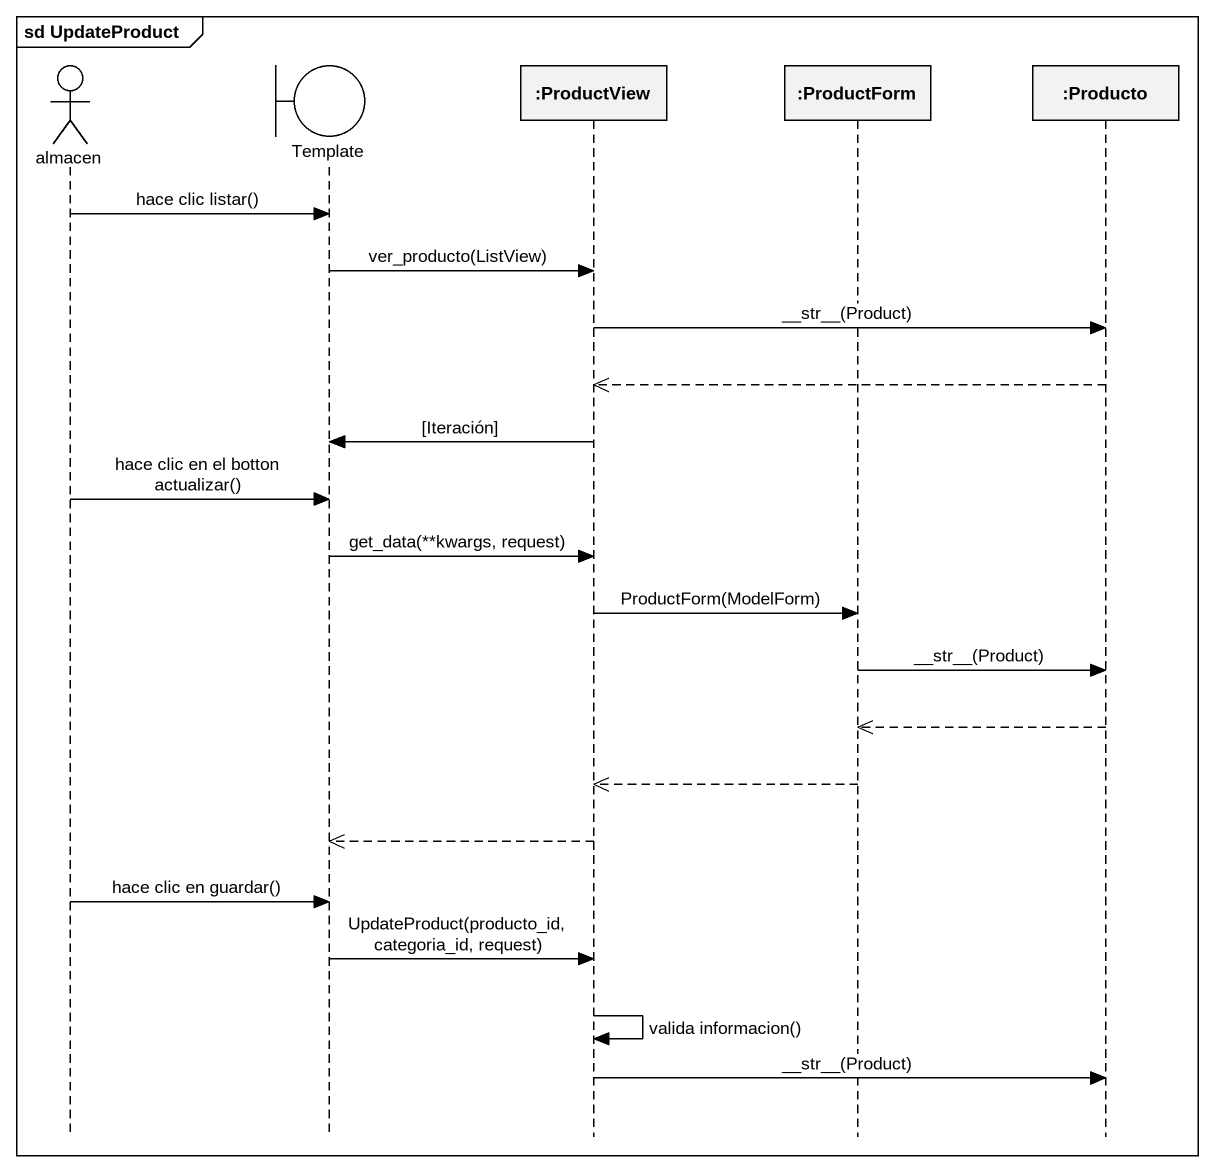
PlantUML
@startuml
mainframe sd UpdateProduct
hide footbox
actor almacen
boundary Template
participant ":ProductView" as ProductView
participant ":ProductForm" as ProductForm
participant ":Producto" as Producto

almacen -> Template : hace clic listar()
Template -> ProductView : ver_producto(ListView)
ProductView -> Producto : ~__str~__(Product)
Producto -->> ProductView
ProductView -> Template : [Iteración]
almacen -> Template : hace clic en el botton actualizar()
Template -> ProductView : get_data(**kwargs, request)
ProductView -> ProductForm : ProductForm(ModelForm)
ProductForm -> Producto : ~__str~__(Product)
Producto -->> ProductForm
ProductForm -->> ProductView
ProductView -->> Template
almacen -> Template : hace clic en guardar()
Template -> ProductView : UpdateProduct(producto_id, categoria_id, request)
ProductView -> ProductView : valida informacion()
ProductView -> Producto : ~__str~__(Product)
@enduml
